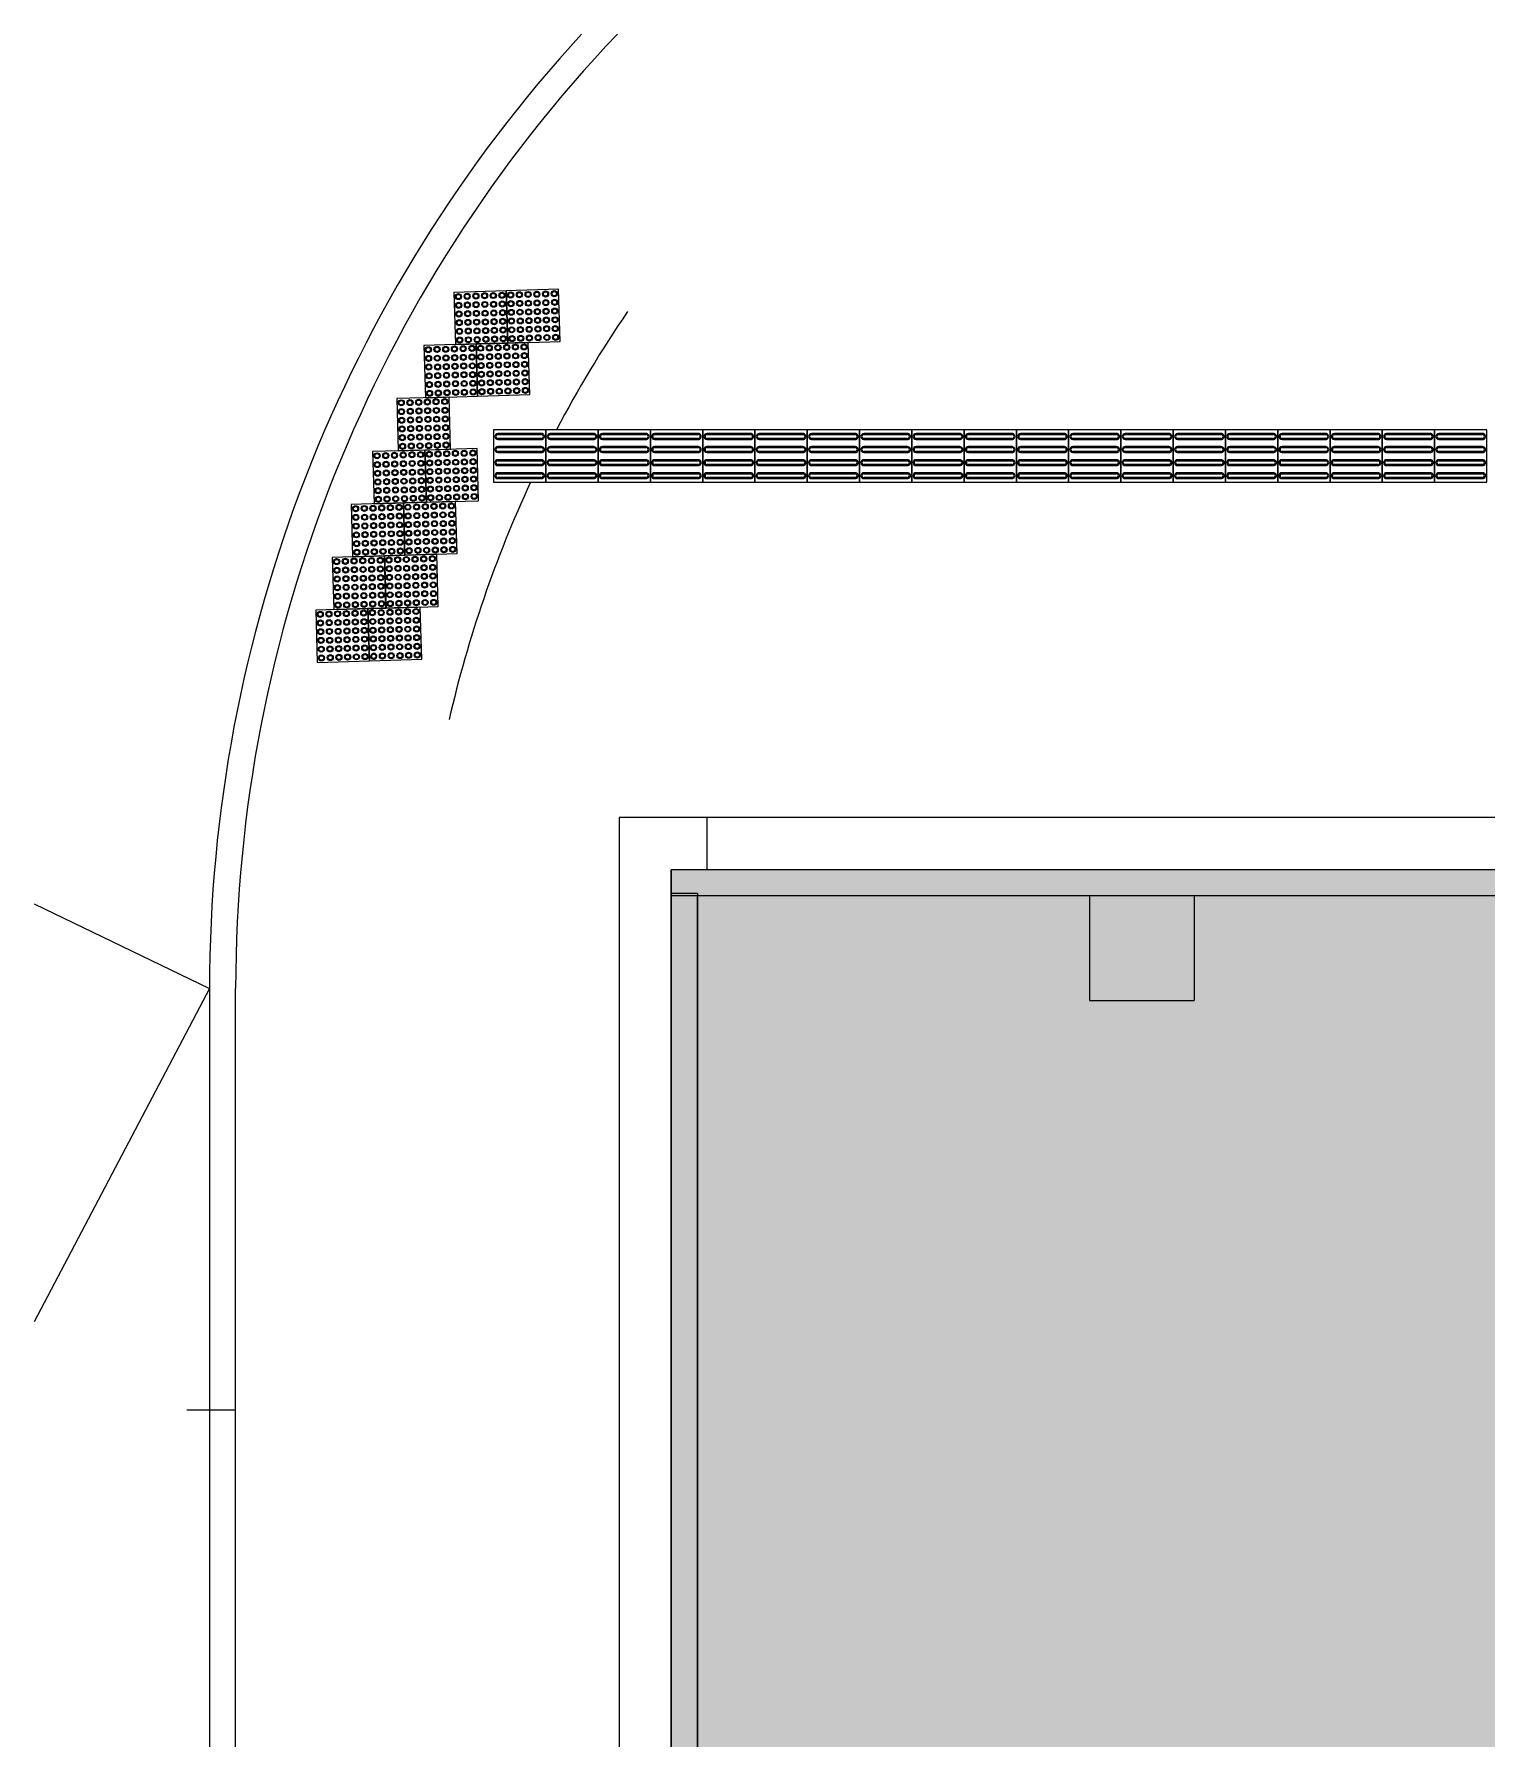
# Model space of a CAD drawing. Header units: millimetres. Extents: x -57519 to 497916, y -349472 to 446842.
# Drawn here: x 363393 to 371730, y 47167 to 56955 of the extents above; entities that cross this region are included whole.
import ezdxf

# ---------------------------------------------------------------- set-up
doc = ezdxf.new("R2010")
doc.units = ezdxf.units.MM
for name, color, linetype, lineweight in [('A-DETL-GENF', 92, 'Continuous', 5), ('A-DETL-THIN', 151, 'Continuous', 9), ('A-FLOR', 192, 'Continuous', 5), ('A-GENM', 13, 'Continuous', 5), ('A-WALL', 113, 'Continuous', 20), ('A-WALL-PATT', 111, 'Continuous', 20), ('S-COLS', 52, 'Continuous', 20), ('S-STRS', 31, 'Continuous', 5)]:
    doc.layers.add(name, color=color, linetype=linetype, lineweight=lineweight)

# ---------------------------------------------------------------- blocks, each defined once
blk = doc.blocks.new('DLN_Tactile - Directional Tiles-V808-G_F SINGLE OCCUPANCY DIAGRAM')
at = {"layer": 'A-GENM'}
for p, q in [((150, 150), (-150, 150)), ((-150, 150), (-150, -150)), ((-129.5, 125.5), (-129.5, -125.5)), ((-123.5, -125.5), (-123.5, 125.5)), ((-101.5, 125.5), (-101.5, -125.5)), ((-95.5, -125.5), (-95.5, 125.5)), ((-54.5, 125.5), (-54.5, -125.5)), ((-48.5, -125.5), (-48.5, 125.5)), ((-26.5, 125.5), (-26.5, -125.5)), ((-20.5, -125.5), (-20.5, 125.5)), ((20.5, 125.5), (20.5, -125.5)), ((26.5, -125.5), (26.5, 125.5)), ((48.5, 125.5), (48.5, -125.5)), ((54.5, -125.5), (54.5, 125.5)), ((95.5, 125.5), (95.5, -125.5)), ((101.5, -125.5), (101.5, 125.5)), ((123.5, 125.5), (123.5, -125.5)), ((129.5, -125.5), (129.5, 125.5)), ((150, -150), (150, 150)), ((-150, -150), (150, -150))]:
    blk.add_line(p, q, dxfattribs=at)
for centre, radius, start, end in [((-112.5, 125.5), 17, 360, 180), ((-112.5, 125.5), 11, 360, 180), ((-37.5, 125.5), 17, 360, 180), ((-37.5, 125.5), 11, 360, 180), ((37.5, 125.5), 17, 360, 180), ((37.5, 125.5), 11, 360, 180), ((112.5, 125.5), 17, 360, 180), ((112.5, 125.5), 11, 360, 180), ((-112.5, -125.5), 17, 180, 360), ((-112.5, -125.5), 11, 180, 360), ((-37.5, -125.5), 17, 180, 360), ((-37.5, -125.5), 11, 180, 360), ((37.5, -125.5), 17, 180, 360), ((37.5, -125.5), 11, 180, 360), ((112.5, -125.5), 17, 180, 360), ((112.5, -125.5), 11, 180, 360)]:
    blk.add_arc(centre, radius, start, end, dxfattribs=at)
blk = doc.blocks.new('DLN_Tactile - Hazard warning Tiles-V795-G_F SINGLE OCCUPANCY DIAGRAM')
at = {"layer": 'A-GENM'}
for p, q in [((150, 150), (-150, 150)), ((-150, 150), (-150, -150)), ((150, -150), (150, 150)), ((-150, -150), (150, -150))]:
    blk.add_line(p, q, dxfattribs=at)
for centre, radius in [((-125, 125), 17.5), ((-125, 125), 12.5), ((-75, 125), 17.5), ((-75, 125), 12.5), ((-25, 125), 17.5), ((-25, 125), 12.5), ((25, 125), 17.5), ((25, 125), 12.5), ((75, 125), 17.5), ((75, 125), 12.5), ((125, 125), 17.5), ((125, 125), 12.5), ((-125, 75), 17.5), ((-125, 25), 17.5), ((-125, 75), 12.5), ((-125, 25), 12.5), ((-75, 75), 17.5), ((-75, 25), 17.5), ((-75, 75), 12.5), ((-75, 25), 12.5), ((-25, 75), 17.5), ((-25, 25), 17.5), ((-25, 75), 12.5), ((-25, 25), 12.5), ((25, 75), 17.5), ((25, 25), 17.5), ((25, 75), 12.5), ((25, 25), 12.5), ((75, 75), 17.5), ((75, 25), 17.5), ((75, 75), 12.5), ((75, 25), 12.5), ((125, 75), 17.5), ((125, 25), 17.5), ((125, 75), 12.5), ((125, 25), 12.5), ((-125, -25), 17.5), ((-125, -75), 17.5), ((-125, -25), 12.5), ((-125, -75), 12.5), ((-75, -25), 17.5), ((-75, -75), 17.5), ((-75, -25), 12.5), ((-75, -75), 12.5), ((-25, -25), 17.5), ((-25, -75), 17.5), ((-25, -25), 12.5), ((-25, -75), 12.5), ((25, -25), 17.5), ((25, -75), 17.5), ((25, -25), 12.5), ((25, -75), 12.5), ((75, -25), 17.5), ((75, -75), 17.5), ((75, -25), 12.5), ((75, -75), 12.5), ((125, -25), 17.5), ((125, -75), 17.5), ((125, -25), 12.5), ((125, -75), 12.5), ((-125, -125), 17.5), ((-125, -125), 12.5), ((-75, -125), 17.5), ((-75, -125), 12.5), ((-25, -125), 17.5), ((-25, -125), 12.5), ((25, -125), 17.5), ((25, -125), 12.5), ((75, -125), 17.5), ((75, -125), 12.5), ((125, -125), 17.5), ((125, -125), 12.5)]:
    blk.add_circle(centre, radius, dxfattribs=at)
blk = doc.blocks.new('DLN_Tactile - Hazard warning Tiles-V914-G_F SINGLE OCCUPANCY DIAGRAM')
at = {"layer": 'A-GENM'}
for p, q in [((150, 150), (-150, 150)), ((-150, 150), (-150, -150)), ((150, -150), (150, 150)), ((-150, -150), (150, -150))]:
    blk.add_line(p, q, dxfattribs=at)
for centre, radius in [((-125, 125), 17.5), ((-125, 125), 12.5), ((-75, 125), 17.5), ((-75, 125), 12.5), ((-25, 125), 17.5), ((-25, 125), 12.5), ((25, 125), 17.5), ((25, 125), 12.5), ((75, 125), 17.5), ((75, 125), 12.5), ((125, 125), 17.5), ((125, 125), 12.5), ((-125, 75), 17.5), ((-125, 25), 17.5), ((-125, 75), 12.5), ((-125, 25), 12.5), ((-75, 75), 17.5), ((-75, 25), 17.5), ((-75, 75), 12.5), ((-75, 25), 12.5), ((-25, 75), 17.5), ((-25, 25), 17.5), ((-25, 75), 12.5), ((-25, 25), 12.5), ((25, 75), 17.5), ((25, 25), 17.5), ((25, 75), 12.5), ((25, 25), 12.5), ((75, 75), 17.5), ((75, 25), 17.5), ((75, 75), 12.5), ((75, 25), 12.5), ((125, 75), 17.5), ((125, 25), 17.5), ((125, 75), 12.5), ((125, 25), 12.5), ((-125, -25), 17.5), ((-125, -75), 17.5), ((-125, -25), 12.5), ((-125, -75), 12.5), ((-75, -25), 17.5), ((-75, -75), 17.5), ((-75, -25), 12.5), ((-75, -75), 12.5), ((-25, -25), 17.5), ((-25, -75), 17.5), ((-25, -25), 12.5), ((-25, -75), 12.5), ((25, -25), 17.5), ((25, -75), 17.5), ((25, -25), 12.5), ((25, -75), 12.5), ((75, -25), 17.5), ((75, -75), 17.5), ((75, -25), 12.5), ((75, -75), 12.5), ((125, -25), 17.5), ((125, -75), 17.5), ((125, -25), 12.5), ((125, -75), 12.5), ((-125, -125), 12.5), ((-75, -125), 17.5), ((-75, -125), 12.5), ((-25, -125), 17.5), ((-25, -125), 12.5), ((25, -125), 17.5), ((25, -125), 12.5), ((75, -125), 17.5), ((75, -125), 12.5), ((125, -125), 17.5), ((125, -125), 12.5)]:
    blk.add_circle(centre, radius, dxfattribs=at)
for start, end in [(120, 360), (360, 119.98129)]:
    blk.add_arc((-125, -125), 17.5, start, end, dxfattribs=at)

msp = doc.modelspace()

# ---------------------------------------------------------------- hatches: boundary and pattern name
at = {"layer": 'A-DETL-GENF', "transparency": 33554585}
h = msp.add_hatch(color=201, dxfattribs=at)
h.paths.add_polyline_path([(378712.3, -2142.5), (378712.3, 5707.5), (408249.8, 5707.5), (408249.8, 31607.5), (411824.8, 31607.5), (411824.8, 28857.5), (414124.8, 28857.5), (414124.8, 34332.5), (417674.8, 34332.5), (417674.8, 35647.5), (420699.8, 35647.5), (420699.8, 52157.5), (392454.3, 52157.5), (392454.3, 45782.5), (382199.8, 45782.5), (382199.8, 52157.5), (367049.8, 52157.5), (367049.8, 5707.5), (368349.8, 5707.5), (368349.8, 3222.2), (374112.3, -1265.4), (374112.3, -2142.5), (376972.2, -2142.5)], flags=0)
h.paths.add_polyline_path([(370849.8, 8157.5), (370849.8, 9357.5), (369649.8, 9357.5), (369649.8, 15624.2), (370889.8, 15624.2), (370889.8, 9397.5), (371149.8, 9397.5), (371149.8, 8157.5)], flags=0)
h.paths.add_polyline_path([(388124.8, 8157.5), (388124.8, 9397.5), (389899.8, 9397.5), (389899.8, 8157.5)], flags=0)
h.paths.add_polyline_path([(382791.7, 8157.5), (382352.3, 8157.5), (382352.3, 9397.5), (387324.8, 9397.5), (387324.8, 8157.5), (386671.4, 8157.5)], flags=0)
h.paths.add_polyline_path([(404599.8, 8157.5), (396937.3, 8157.5), (396937.3, 9397.5), (404599.8, 9397.5), (404599.8, 8571.4)], flags=0)
h.paths.add_polyline_path([(394430.7, 8157.5), (392899.8, 8157.5), (392899.8, 9397.5), (396137.3, 9397.5), (396137.3, 8157.5)], flags=0)
h.paths.add_polyline_path([(405799.8, 12397.5), (404559.8, 12397.5), (404559.8, 15624.2), (405799.8, 15624.2), (405799.8, 12969.9)], flags=0)
h.paths.add_polyline_path([(370889.8, 16424.2), (369649.8, 16424.2), (369649.8, 23040.8), (370889.8, 23040.8), (370889.8, 17368.3)], flags=0)
h.paths.add_polyline_path([(404559.8, 16424.2), (404559.8, 23040.8), (405799.8, 23040.8), (405799.8, 16424.2)], flags=0)
h.paths.add_polyline_path([(369649.8, 23840.8), (369649.8, 30107.5), (370849.8, 30107.5), (370849.8, 31307.5), (371149.8, 31307.5), (371149.8, 30107.5), (370889.8, 30107.5), (370889.8, 23840.8)], flags=0)
h.paths.add_polyline_path([(404559.8, 23840.8), (404559.8, 27067.5), (405799.8, 27067.5), (405799.8, 23840.8)], flags=0)
h.paths.add_polyline_path([(388124.8, 30067.5), (388124.8, 31307.5), (389399.8, 31307.5), (389399.8, 30067.5)], flags=0)
h.paths.add_polyline_path([(373449.8, 30067.5), (373449.8, 31307.5), (378512.3, 31307.5), (378512.3, 30067.5), (375032.4, 30067.5)], flags=0)
h.paths.add_polyline_path([(386671.4, 30067.5), (382349.8, 30067.5), (382349.8, 31307.5), (387324.8, 31307.5), (387324.8, 30067.5)], flags=0)
h.paths.add_polyline_path([(394430.7, 30067.5), (392399.8, 30067.5), (392399.8, 31307.5), (396137.3, 31307.5), (396137.3, 30067.5)], flags=0)
h.paths.add_polyline_path([(402190, 30067.5), (396937.3, 30067.5), (396937.3, 31307.5), (404599.8, 31307.5), (404599.8, 30067.5), (404129.8, 30067.5)], flags=0)
h.paths.add_polyline_path([(407299.8, 35797.5), (407299.8, 36247.5), (408249.8, 36247.5), (408249.8, 35797.5), (408009.5, 35797.5)], flags=0)
h.paths.add_polyline_path([(412649.8, 35797.5), (412649.8, 37247.5), (415649.8, 37247.5), (415649.8, 35797.5), (413829, 35797.5)], flags=0)
h.paths.add_polyline_path([(412649.8, 37397.5), (412649.8, 37897.5), (418299.8, 37897.5), (418299.8, 37397.5), (412859.1, 37397.5)], flags=0)
h.paths.add_polyline_path([(408979.4, 37847.5), (408399.8, 37847.5), (408399.8, 38327.5), (410749.8, 38327.5), (410749.8, 37847.5), (409949.3, 37847.5)], flags=0)
h.paths.add_polyline_path([(381599.8, 37907.5), (381599.8, 39557.5), (382049.8, 39557.5), (382049.8, 37907.5), (381821.8, 37907.5)], flags=0)
h.paths.add_polyline_path([(406069.7, 38657.5), (404849.8, 38657.5), (404849.8, 49957.5), (408249.8, 49957.5), (408249.8, 38657.5), (408009.5, 38657.5)], flags=0)
h.paths.add_polyline_path([(370182.8, 40207.5), (369149.8, 40207.5), (369149.8, 40707.5), (370699.8, 40707.5), (370699.8, 40207.5)], flags=0)
h.paths.add_polyline_path([(381599.8, 40257.5), (381599.8, 42757.5), (382049.8, 42757.5), (382049.8, 40257.5), (381821.8, 40257.5)], flags=0)
h.paths.add_polyline_path([(414798.9, 42697.5), (410674.8, 42697.5), (410674.8, 43197.5), (418349.8, 43197.5), (418349.8, 42697.5), (415768.8, 42697.5)], flags=0)
h.paths.add_polyline_path([(377289.8, 42907.5), (375749.8, 42907.5), (375749.8, 43407.5), (377289.8, 43407.5), (377289.8, 43209.2)], flags=0)
h.paths.add_polyline_path([(382049.8, 46907.5), (379399.8, 46907.5), (379399.8, 52007.5), (382049.8, 52007.5), (382049.8, 47057.9)], flags=0)
h.paths.add_polyline_path([(410919.2, 47837.5), (410674.8, 47837.5), (410674.8, 48337.5), (418349.8, 48337.5), (418349.8, 47837.5), (411404.2, 47837.5)], flags=0)
h.paths.add_polyline_path([(408399.8, 50107.5), (408399.8, 52007.5), (408849.8, 52007.5), (408849.8, 50107.5)], flags=0)
at = {"layer": 'A-WALL-PATT', "transparency": 33554432}
for points in [[(369149.8, 52007.5), (379399.8, 52007.5), (379399.8, 52157.5), (367049.8, 52157.5), (367049.8, 52007.5), (367273.1, 52007.5)], [(367049.8, 33807.5), (367199.8, 33807.5), (367199.8, 52022.5), (367049.8, 52022.5), (367049.8, 33862.5)]]:
    msp.add_hatch(color=133, dxfattribs=at).paths.add_polyline_path(points, flags=0)

# ---------------------------------------------------------------- linework, layer by layer
at = {"layer": 'A-DETL-THIN', "lineweight": 5}
for p, q in [((382199.8, 52157.5), (367049.8, 52157.5)), ((367049.8, 52157.5), (367049.8, 35357.5))]:
    msp.add_line(p, q, dxfattribs=at)
at = {"layer": 'A-FLOR'}
for p, q in [((366749.8, 52457.4), (366749.8, 31707.5)), ((382499.8, 52457.4), (366749.8, 52457.4)), ((367254.5, 52457.4), (367254.5, 52157.5)), ((379449.8, 52157.5), (367049.8, 52157.5)), ((367049.8, 52006.1), (367049.8, 33897.5)), ((367199.8, 52007.5), (367199.8, 43532.5)), ((363393.4, 51962), (364399.9, 51475.3)), ((364399.9, 51475.3), (363393.4, 49562)), ((364399.9, 51475.3), (364399.8, 41195.8)), ((364549.5, 5557.5), (364549.9, 51475.3))]:
    msp.add_line(p, q, dxfattribs=at)
for radius, start, end in [(8100, 137.43119, 179.99955), (7950, 136.42339, 179.99955), (6900, 145.71476, 152.29722), (6900, 155.07988, 167.05862)]:
    msp.add_arc((372499.9, 51475.3), radius, start, end, dxfattribs=at)
at = {"layer": 'A-WALL', "color": 191, "lineweight": 5}
for p, q in [((367049.8, 52007.5), (367049.8, 52157.5)), ((367049.8, 33807.5), (367049.8, 52022.5)), ((367049.8, 52022.5), (367199.8, 52022.5)), ((379399.8, 52007.5), (367049.8, 52007.5)), ((367199.8, 52022.5), (367199.8, 52007.5)), ((367199.8, 35209.3), (367199.8, 52006.1))]:
    msp.add_line(p, q, dxfattribs=at)
at = {"layer": 'S-COLS', "color": 221}
for p, q in [((370049.8, 52007.5), (369449.8, 52007.5)), ((369449.8, 52007.5), (369449.8, 51407.5)), ((370049.8, 52007.5), (370049.8, 51407.5)), ((369449.8, 51407.5), (370049.8, 51407.5))]:
    msp.add_line(p, q, dxfattribs=at)
at = {"layer": 'S-STRS'}
for p in [(364269.8, 49057.5), (364549.8, 41882.4)]:
    msp.add_line(p, (364549.8, 49057.5), dxfattribs=at)

# ---------------------------------------------------------------- block references
at = {"layer": 'A-GENM'}
for name, p, rotation in [('DLN_Tactile - Hazard warning Tiles-V795-G_F SINGLE OCCUPANCY DIAGRAM', (365957.1, 55327.3), 1.710263324834661), ('DLN_Tactile - Hazard warning Tiles-V795-G_F SINGLE OCCUPANCY DIAGRAM', (366257, 55336.2), 1.710263324836366), ('DLN_Tactile - Hazard warning Tiles-V795-G_F SINGLE OCCUPANCY DIAGRAM', (365784.1, 55022), 1.710263324834661), ('DLN_Tactile - Hazard warning Tiles-V795-G_F SINGLE OCCUPANCY DIAGRAM', (366083.9, 55030.9), 1.710263324836366), ('DLN_Tactile - Hazard warning Tiles-V795-G_F SINGLE OCCUPANCY DIAGRAM', (365628.8, 54717.2), 1.710263324834661), ('DLN_Tactile - Directional Tiles-V808-G_F SINGLE OCCUPANCY DIAGRAM', (366179.8, 54532.5), 90.00000000000017), ('DLN_Tactile - Directional Tiles-V808-G_F SINGLE OCCUPANCY DIAGRAM', (366479.8, 54532.5), 90.00000000000017), ('DLN_Tactile - Directional Tiles-V808-G_F SINGLE OCCUPANCY DIAGRAM', (366779.8, 54532.5), 90.00000000000017), ('DLN_Tactile - Directional Tiles-V808-G_F SINGLE OCCUPANCY DIAGRAM', (367079.8, 54532.5), 90.00000000000017), ('DLN_Tactile - Directional Tiles-V808-G_F SINGLE OCCUPANCY DIAGRAM', (367379.8, 54532.5), 90.00000000000017), ('DLN_Tactile - Directional Tiles-V808-G_F SINGLE OCCUPANCY DIAGRAM', (367679.8, 54532.5), 90.00000000000017), ('DLN_Tactile - Directional Tiles-V808-G_F SINGLE OCCUPANCY DIAGRAM', (367979.8, 54532.5), 90.00000000000017), ('DLN_Tactile - Directional Tiles-V808-G_F SINGLE OCCUPANCY DIAGRAM', (368279.8, 54532.5), 90.00000000000017), ('DLN_Tactile - Directional Tiles-V808-G_F SINGLE OCCUPANCY DIAGRAM', (368579.8, 54532.5), 90.00000000000017), ('DLN_Tactile - Directional Tiles-V808-G_F SINGLE OCCUPANCY DIAGRAM', (368879.8, 54532.5), 90.00000000000017), ('DLN_Tactile - Directional Tiles-V808-G_F SINGLE OCCUPANCY DIAGRAM', (369179.8, 54532.5), 90.00000000000017), ('DLN_Tactile - Directional Tiles-V808-G_F SINGLE OCCUPANCY DIAGRAM', (369479.8, 54532.5), 90.00000000000017), ('DLN_Tactile - Directional Tiles-V808-G_F SINGLE OCCUPANCY DIAGRAM', (369779.8, 54532.5), 90.00000000000017), ('DLN_Tactile - Directional Tiles-V808-G_F SINGLE OCCUPANCY DIAGRAM', (370079.8, 54532.5), 90.00000000000017), ('DLN_Tactile - Directional Tiles-V808-G_F SINGLE OCCUPANCY DIAGRAM', (370379.8, 54532.5), 90.00000000000017), ('DLN_Tactile - Directional Tiles-V808-G_F SINGLE OCCUPANCY DIAGRAM', (370679.8, 54532.5), 90.00000000000017), ('DLN_Tactile - Directional Tiles-V808-G_F SINGLE OCCUPANCY DIAGRAM', (370979.8, 54532.5), 90.00000000000017), ('DLN_Tactile - Directional Tiles-V808-G_F SINGLE OCCUPANCY DIAGRAM', (371279.8, 54532.5), 90.00000000000017), ('DLN_Tactile - Directional Tiles-V808-G_F SINGLE OCCUPANCY DIAGRAM', (371579.8, 54532.5), 90.00000000000017), ('DLN_Tactile - Hazard warning Tiles-V795-G_F SINGLE OCCUPANCY DIAGRAM', (365490, 54412.9), 1.710263324834661), ('DLN_Tactile - Hazard warning Tiles-V795-G_F SINGLE OCCUPANCY DIAGRAM', (365789.9, 54421.9), 1.710263324836366), ('DLN_Tactile - Hazard warning Tiles-V795-G_F SINGLE OCCUPANCY DIAGRAM', (365366.8, 54109.1), 1.710263324834661), ('DLN_Tactile - Hazard warning Tiles-V795-G_F SINGLE OCCUPANCY DIAGRAM', (365666.7, 54118.1), 1.710263324836366), ('DLN_Tactile - Hazard warning Tiles-V795-G_F SINGLE OCCUPANCY DIAGRAM', (365258.2, 53805.7), 1.710263324834661), ('DLN_Tactile - Hazard warning Tiles-V795-G_F SINGLE OCCUPANCY DIAGRAM', (365558.1, 53814.7), 1.710263324836366), ('DLN_Tactile - Hazard warning Tiles-V795-G_F SINGLE OCCUPANCY DIAGRAM', (365163.8, 53502.8), 1.710263324834661), ('DLN_Tactile - Hazard warning Tiles-V914-G_F SINGLE OCCUPANCY DIAGRAM', (365463.6, 53511.7), 1.710263324836366)]:
    msp.add_blockref(name, p, dxfattribs=dict(at, rotation=rotation))

doc.saveas('drawing.dxf')
